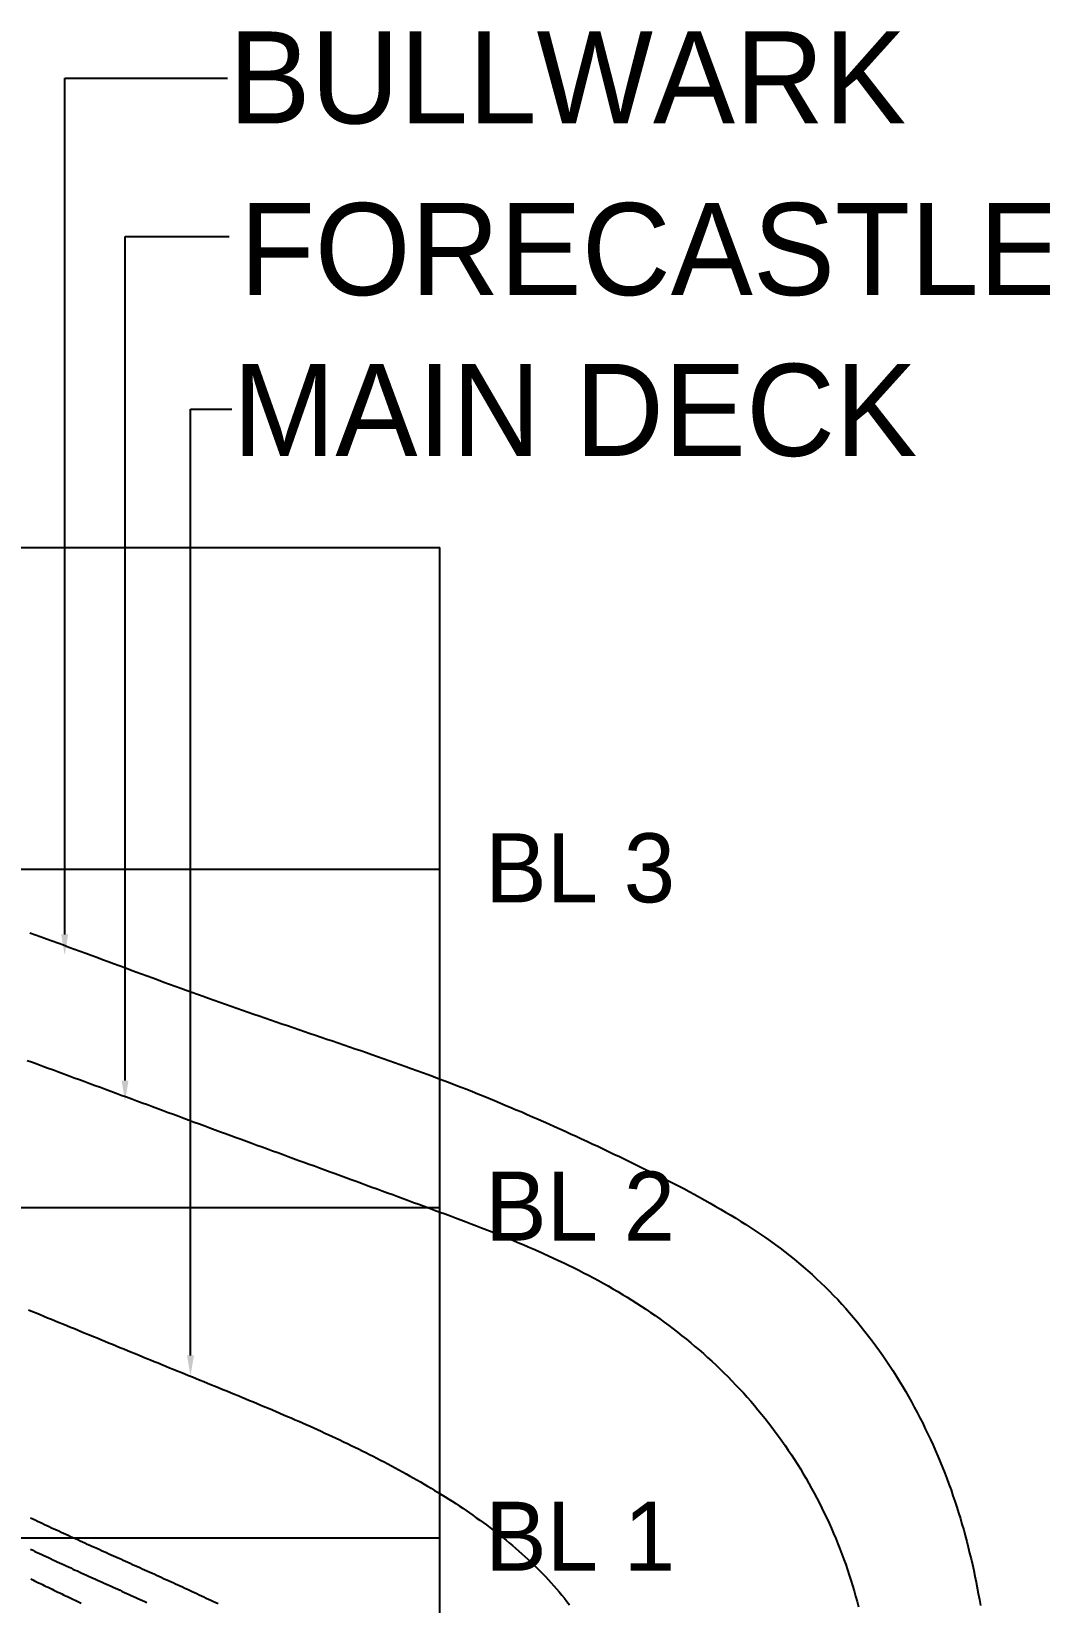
# Model space of a CAD drawing. Extents: x 3 to 181, y 2 to 128.
# Drawn here: x 157.41 to 166.16, y 59.26 to 72.91 of the extents above; entities that cross this region are included whole.
import ezdxf

# ---------------------------------------------------------------- set-up
doc = ezdxf.new("R2010")
doc.units = 0
doc.layers.get('0').update_dxf_attribs({"linetype": 'CONTINUOUS'})

# ---------------------------------------------------------------- blocks, each defined once
blk = doc.blocks.new('*U1018')
blk.add_text('MAIN DECK', height=0.8).set_placement((159.157, 69.221))
blk = doc.blocks.new('*U1019')
blk.add_text('FORECASTLE DECK', height=0.79998).set_placement((159.216, 70.618))
blk = doc.blocks.new('*U1020')
blk.add_text('BULLWARK', height=0.8).set_placement((159.12, 72.109))

msp = doc.modelspace()

# ---------------------------------------------------------------- linework, layer by layer
at = {"linetype": 'BYBLOCK'}
for p, q in [((157.698, 72.502), (159.112, 72.502)), ((158.222, 71.126), (159.126, 71.126)), ((158.79, 69.628), (159.15, 69.628))]:
    msp.add_line(p, q, dxfattribs=at)
for p, q in [((16.439, 68.427), (160.955, 68.427)), ((160.955, 56.957), (160.955, 68.427)), ((160.955, 56.957), (160.955, 68.427)), ((16.439, 65.63), (160.955, 65.63)), ((16.439, 62.692), (160.955, 62.692)), ((16.439, 59.824), (160.955, 59.824))]:
    msp.add_line(p, q)
for points in [[(157.698, 65.064), (157.698, 72.502)], [(158.222, 63.795), (158.222, 71.126)], [(158.79, 61.407), (158.79, 69.628)]]:
    msp.add_lwpolyline(points, dxfattribs=at)
for points in [[(157.396, 65.079, 0), (157.444, 65.061, 0), (157.493, 65.044, 0), (157.541, 65.026, 0), (157.59, 65.008, 0), (157.638, 64.991, 0), (157.687, 64.973, 0), (157.735, 64.955, 0), (157.784, 64.937, 0), (157.832, 64.919, 0), (157.881, 64.901, 0), (157.929, 64.884, 0), (157.978, 64.866, 0), (158.026, 64.848, 0), (158.075, 64.83, 0), (158.123, 64.812, 0), (158.172, 64.794, 0), (158.22, 64.776, 0), (158.268, 64.758, 0), (158.317, 64.74, 0), (158.365, 64.722, 0), (158.414, 64.704, 0), (158.462, 64.686, 0), (158.511, 64.669, 0), (158.559, 64.651, 0), (158.608, 64.633, 0), (158.657, 64.615, 0), (158.705, 64.598, 0), (158.754, 64.58, 0), (158.802, 64.562, 0), (158.851, 64.545, 0), (158.9, 64.527, 0), (158.948, 64.51, 0), (158.997, 64.492, 0), (159.046, 64.475, 0), (159.094, 64.458, 0), (159.143, 64.44, 0), (159.192, 64.423, 0), (159.241, 64.406, 0), (159.29, 64.389, 0), (159.339, 64.372, 0), (159.387, 64.356, 0), (159.436, 64.339, 0), (159.485, 64.322, 0), (159.534, 64.305, 0), (159.583, 64.288, 0), (159.632, 64.272, 0), (159.681, 64.255, 0), (159.73, 64.239, 0), (159.779, 64.222, 0), (159.828, 64.205, 0), (159.877, 64.189, 0), (159.926, 64.172, 0), (159.975, 64.156, 0), (160.024, 64.139, 0), (160.073, 64.122, 0), (160.122, 64.106, 0), (160.171, 64.089, 0), (160.22, 64.072, 0), (160.269, 64.055, 0), (160.318, 64.038, 0), (160.366, 64.022, 0), (160.415, 64.004, 0), (160.464, 63.987, 0), (160.513, 63.97, 0), (160.561, 63.953, 0), (160.61, 63.936, 0), (160.659, 63.918, 0), (160.707, 63.901, 0), (160.756, 63.883, 0), (160.804, 63.865, 0), (160.853, 63.847, 0), (160.901, 63.83, 0), (160.949, 63.811, 0), (160.998, 63.793, 0), (161.046, 63.775, 0), (161.094, 63.756, 0), (161.142, 63.737, 0), (161.19, 63.719, 0), (161.238, 63.7, 0), (161.286, 63.68, 0), (161.333, 63.661, 0), (161.381, 63.642, 0), (161.429, 63.622, 0), (161.476, 63.602, 0), (161.524, 63.582, 0), (161.572, 63.562, 0), (161.619, 63.542, 0), (161.666, 63.522, 0), (161.714, 63.501, 0), (161.761, 63.481, 0), (161.808, 63.46, 0), (161.856, 63.439, 0), (161.903, 63.418, 0), (161.95, 63.397, 0), (161.997, 63.376, 0), (162.044, 63.355, 0), (162.091, 63.333, 0), (162.138, 63.312, 0), (162.185, 63.29, 0), (162.232, 63.268, 0), (162.279, 63.246, 0), (162.326, 63.224, 0), (162.373, 63.202, 0), (162.42, 63.18, 0), (162.467, 63.157, 0), (162.514, 63.135, 0), (162.561, 63.112, 0), (162.608, 63.09, 0), (162.654, 63.067, 0), (162.701, 63.044, 0), (162.748, 63.021, 0), (162.795, 62.998, 0), (162.842, 62.975, 0), (162.888, 62.952, 0), (162.935, 62.928, 0), (162.981, 62.904, 0), (163.027, 62.88, 0), (163.074, 62.856, 0), (163.12, 62.831, 0), (163.165, 62.807, 0), (163.211, 62.782, 0), (163.257, 62.757, 0), (163.302, 62.731, 0), (163.347, 62.705, 0), (163.392, 62.679, 0), (163.437, 62.653, 0), (163.481, 62.626, 0), (163.525, 62.599, 0), (163.569, 62.572, 0), (163.613, 62.544, 0), (163.656, 62.516, 0), (163.7, 62.487, 0), (163.742, 62.458, 0), (163.785, 62.429, 0), (163.827, 62.399, 0), (163.869, 62.369, 0), (163.91, 62.338, 0), (163.951, 62.307, 0), (163.992, 62.275, 0), (164.032, 62.243, 0), (164.072, 62.21, 0), (164.111, 62.177, 0), (164.15, 62.143, 0), (164.189, 62.109, 0), (164.227, 62.074, 0), (164.264, 62.039, 0), (164.301, 62.003, 0), (164.338, 61.966, 0), (164.374, 61.929, 0), (164.41, 61.892, 0), (164.445, 61.854, 0), (164.48, 61.815, 0), (164.514, 61.776, 0), (164.548, 61.737, 0), (164.581, 61.697, 0), (164.614, 61.657, 0), (164.647, 61.616, 0), (164.679, 61.575, 0), (164.71, 61.533, 0), (164.741, 61.491, 0), (164.772, 61.448, 0), (164.802, 61.406, 0), (164.831, 61.362, 0), (164.86, 61.319, 0), (164.889, 61.275, 0), (164.917, 61.23, 0), (164.944, 61.186, 0), (164.972, 61.141, 0), (164.998, 61.096, 0), (165.024, 61.05, 0), (165.05, 61.004, 0), (165.075, 60.958, 0), (165.1, 60.912, 0), (165.124, 60.865, 0), (165.148, 60.818, 0), (165.171, 60.771, 0), (165.194, 60.723, 0), (165.216, 60.676, 0), (165.238, 60.628, 0), (165.259, 60.58, 0), (165.28, 60.532, 0), (165.3, 60.483, 0), (165.32, 60.434, 0), (165.339, 60.386, 0), (165.358, 60.337, 0), (165.376, 60.288, 0), (165.394, 60.239, 0), (165.411, 60.189, 0), (165.428, 60.14, 0), (165.444, 60.09, 0), (165.459, 60.041, 0), (165.475, 59.991, 0), (165.489, 59.941, 0), (165.504, 59.891, 0), (165.517, 59.842, 0), (165.531, 59.791, 0), (165.544, 59.741, 0), (165.556, 59.691, 0), (165.568, 59.641, 0), (165.58, 59.59, 0), (165.591, 59.54, 0), (165.601, 59.49, 0), (165.612, 59.439, 0), (165.622, 59.389, 0), (165.631, 59.338, 0), (165.64, 59.287, 0), (165.649, 59.236, 0)], [(157.373, 63.97, 0), (157.419, 63.954, 0), (157.464, 63.937, 0), (157.509, 63.92, 0), (157.555, 63.904, 0), (157.6, 63.887, 0), (157.645, 63.87, 0), (157.691, 63.854, 0), (157.736, 63.837, 0), (157.781, 63.82, 0), (157.827, 63.804, 0), (157.872, 63.787, 0), (157.917, 63.77, 0), (157.963, 63.753, 0), (158.008, 63.737, 0), (158.053, 63.72, 0), (158.099, 63.703, 0), (158.144, 63.686, 0), (158.189, 63.669, 0), (158.235, 63.653, 0), (158.28, 63.636, 0), (158.325, 63.619, 0), (158.37, 63.602, 0), (158.416, 63.586, 0), (158.461, 63.569, 0), (158.506, 63.552, 0), (158.552, 63.535, 0), (158.597, 63.519, 0), (158.642, 63.502, 0), (158.688, 63.485, 0), (158.733, 63.468, 0), (158.778, 63.452, 0), (158.823, 63.435, 0), (158.869, 63.418, 0), (158.914, 63.401, 0), (158.959, 63.385, 0), (159.005, 63.368, 0), (159.05, 63.351, 0), (159.095, 63.335, 0), (159.141, 63.318, 0), (159.186, 63.301, 0), (159.231, 63.285, 0), (159.277, 63.268, 0), (159.322, 63.252, 0), (159.367, 63.235, 0), (159.412, 63.218, 0), (159.458, 63.202, 0), (159.503, 63.185, 0), (159.548, 63.169, 0), (159.594, 63.152, 0), (159.639, 63.136, 0), (159.685, 63.119, 0), (159.73, 63.102, 0), (159.775, 63.086, 0), (159.821, 63.069, 0), (159.866, 63.053, 0), (159.911, 63.036, 0), (159.957, 63.02, 0), (160.002, 63.003, 0), (160.047, 62.987, 0), (160.093, 62.97, 0), (160.138, 62.953, 0), (160.184, 62.937, 0), (160.229, 62.92, 0), (160.274, 62.904, 0), (160.32, 62.887, 0), (160.365, 62.87, 0), (160.41, 62.854, 0), (160.456, 62.837, 0), (160.501, 62.82, 0), (160.547, 62.804, 0), (160.592, 62.787, 0), (160.638, 62.77, 0), (160.683, 62.754, 0), (160.728, 62.737, 0), (160.774, 62.72, 0), (160.819, 62.703, 0), (160.865, 62.687, 0), (160.91, 62.67, 0), (160.956, 62.653, 0), (161.001, 62.636, 0), (161.047, 62.619, 0), (161.092, 62.602, 0), (161.137, 62.585, 0), (161.183, 62.568, 0), (161.228, 62.55, 0), (161.273, 62.533, 0), (161.318, 62.516, 0), (161.364, 62.498, 0), (161.409, 62.48, 0), (161.454, 62.462, 0), (161.499, 62.444, 0), (161.544, 62.426, 0), (161.588, 62.408, 0), (161.633, 62.389, 0), (161.678, 62.37, 0), (161.722, 62.351, 0), (161.767, 62.332, 0), (161.811, 62.313, 0), (161.855, 62.293, 0), (161.899, 62.273, 0), (161.943, 62.253, 0), (161.987, 62.233, 0), (162.031, 62.212, 0), (162.074, 62.191, 0), (162.117, 62.17, 0), (162.161, 62.148, 0), (162.204, 62.126, 0), (162.246, 62.104, 0), (162.289, 62.081, 0), (162.332, 62.058, 0), (162.374, 62.035, 0), (162.416, 62.011, 0), (162.458, 61.987, 0), (162.5, 61.963, 0), (162.541, 61.938, 0), (162.582, 61.913, 0), (162.623, 61.887, 0), (162.664, 61.861, 0), (162.705, 61.835, 0), (162.745, 61.808, 0), (162.785, 61.781, 0), (162.825, 61.753, 0), (162.865, 61.725, 0), (162.904, 61.696, 0), (162.943, 61.667, 0), (162.982, 61.638, 0), (163.02, 61.609, 0), (163.058, 61.579, 0), (163.096, 61.548, 0), (163.134, 61.517, 0), (163.171, 61.486, 0), (163.208, 61.455, 0), (163.244, 61.423, 0), (163.281, 61.39, 0), (163.316, 61.358, 0), (163.352, 61.325, 0), (163.387, 61.291, 0), (163.422, 61.257, 0), (163.456, 61.223, 0), (163.491, 61.188, 0), (163.524, 61.153, 0), (163.558, 61.118, 0), (163.591, 61.082, 0), (163.623, 61.046, 0), (163.655, 61.01, 0), (163.687, 60.973, 0), (163.718, 60.935, 0), (163.749, 60.898, 0), (163.78, 60.86, 0), (163.81, 60.822, 0), (163.839, 60.783, 0), (163.868, 60.744, 0), (163.897, 60.705, 0), (163.925, 60.665, 0), (163.953, 60.625, 0), (163.981, 60.585, 0), (164.008, 60.544, 0), (164.034, 60.503, 0), (164.06, 60.462, 0), (164.086, 60.421, 0), (164.111, 60.379, 0), (164.135, 60.337, 0), (164.159, 60.295, 0), (164.183, 60.252, 0), (164.206, 60.21, 0), (164.229, 60.167, 0), (164.251, 60.124, 0), (164.273, 60.08, 0), (164.294, 60.037, 0), (164.315, 59.993, 0), (164.335, 59.949, 0), (164.355, 59.905, 0), (164.374, 59.86, 0), (164.393, 59.816, 0), (164.412, 59.771, 0), (164.429, 59.726, 0), (164.447, 59.681, 0), (164.463, 59.636, 0), (164.48, 59.591, 0), (164.495, 59.545, 0), (164.51, 59.499, 0), (164.525, 59.454, 0), (164.539, 59.408, 0), (164.553, 59.362, 0), (164.566, 59.316, 0), (164.579, 59.27, 0), (164.592, 59.223, 0)], [(157.385, 61.803, 0), (157.418, 61.789, 0), (157.451, 61.776, 0), (157.484, 61.762, 0), (157.517, 61.748, 0), (157.55, 61.735, 0), (157.583, 61.721, 0), (157.616, 61.708, 0), (157.649, 61.694, 0), (157.682, 61.681, 0), (157.716, 61.667, 0), (157.749, 61.654, 0), (157.782, 61.64, 0), (157.815, 61.627, 0), (157.848, 61.613, 0), (157.881, 61.599, 0), (157.914, 61.586, 0), (157.947, 61.572, 0), (157.98, 61.559, 0), (158.013, 61.545, 0), (158.046, 61.532, 0), (158.079, 61.518, 0), (158.112, 61.505, 0), (158.145, 61.491, 0), (158.178, 61.477, 0), (158.211, 61.464, 0), (158.244, 61.45, 0), (158.278, 61.437, 0), (158.311, 61.423, 0), (158.344, 61.41, 0), (158.377, 61.396, 0), (158.41, 61.382, 0), (158.443, 61.369, 0), (158.476, 61.355, 0), (158.509, 61.342, 0), (158.542, 61.328, 0), (158.575, 61.315, 0), (158.608, 61.301, 0), (158.641, 61.288, 0), (158.674, 61.274, 0), (158.707, 61.261, 0), (158.741, 61.247, 0), (158.774, 61.234, 0), (158.807, 61.22, 0), (158.84, 61.207, 0), (158.873, 61.193, 0), (158.906, 61.18, 0), (158.939, 61.166, 0), (158.972, 61.153, 0), (159.005, 61.139, 0), (159.038, 61.126, 0), (159.072, 61.112, 0), (159.105, 61.099, 0), (159.138, 61.085, 0), (159.171, 61.072, 0), (159.204, 61.058, 0), (159.237, 61.044, 0), (159.27, 61.031, 0), (159.303, 61.017, 0), (159.336, 61.003, 0), (159.369, 60.99, 0), (159.402, 60.976, 0), (159.435, 60.962, 0), (159.468, 60.948, 0), (159.501, 60.934, 0), (159.533, 60.92, 0), (159.566, 60.906, 0), (159.599, 60.892, 0), (159.632, 60.878, 0), (159.665, 60.864, 0), (159.698, 60.849, 0), (159.73, 60.835, 0), (159.763, 60.821, 0), (159.796, 60.806, 0), (159.828, 60.792, 0), (159.861, 60.777, 0), (159.893, 60.763, 0), (159.926, 60.748, 0), (159.958, 60.733, 0), (159.991, 60.718, 0), (160.023, 60.703, 0), (160.056, 60.688, 0), (160.088, 60.673, 0), (160.12, 60.657, 0), (160.153, 60.642, 0), (160.185, 60.626, 0), (160.217, 60.611, 0), (160.249, 60.595, 0), (160.281, 60.579, 0), (160.313, 60.563, 0), (160.345, 60.547, 0), (160.377, 60.531, 0), (160.409, 60.515, 0), (160.441, 60.498, 0), (160.472, 60.482, 0), (160.504, 60.465, 0), (160.536, 60.448, 0), (160.567, 60.431, 0), (160.599, 60.414, 0), (160.63, 60.397, 0), (160.662, 60.38, 0), (160.693, 60.362, 0), (160.724, 60.344, 0), (160.755, 60.327, 0), (160.787, 60.309, 0), (160.818, 60.29, 0), (160.849, 60.272, 0), (160.879, 60.254, 0), (160.91, 60.235, 0), (160.941, 60.216, 0), (160.972, 60.197, 0), (161.002, 60.178, 0), (161.033, 60.159, 0), (161.063, 60.14, 0), (161.093, 60.12, 0), (161.124, 60.1, 0), (161.154, 60.08, 0), (161.183, 60.06, 0), (161.213, 60.04, 0), (161.243, 60.019, 0), (161.272, 59.998, 0), (161.302, 59.977, 0), (161.331, 59.956, 0), (161.36, 59.935, 0), (161.389, 59.913, 0), (161.417, 59.891, 0), (161.446, 59.869, 0), (161.474, 59.847, 0), (161.502, 59.825, 0), (161.53, 59.802, 0), (161.558, 59.779, 0), (161.585, 59.756, 0), (161.612, 59.733, 0), (161.639, 59.709, 0), (161.666, 59.685, 0), (161.693, 59.661, 0), (161.719, 59.637, 0), (161.745, 59.613, 0), (161.771, 59.588, 0), (161.797, 59.563, 0), (161.822, 59.538, 0), (161.847, 59.512, 0), (161.872, 59.486, 0), (161.896, 59.46, 0), (161.92, 59.434, 0), (161.944, 59.407, 0), (161.968, 59.38, 0), (161.991, 59.353, 0), (162.014, 59.326, 0), (162.037, 59.298, 0), (162.059, 59.27, 0), (162.081, 59.242, 0)], [(157.4, 59.998, 0), (157.42, 59.989, 0), (157.441, 59.979, 0), (157.461, 59.969, 0), (157.482, 59.96, 0), (157.502, 59.95, 0), (157.523, 59.94, 0), (157.543, 59.931, 0), (157.564, 59.921, 0), (157.584, 59.911, 0), (157.605, 59.902, 0), (157.626, 59.892, 0), (157.646, 59.883, 0), (157.667, 59.873, 0), (157.687, 59.864, 0), (157.708, 59.854, 0), (157.729, 59.845, 0), (157.749, 59.835, 0), (157.77, 59.826, 0), (157.791, 59.816, 0), (157.811, 59.807, 0), (157.832, 59.797, 0), (157.853, 59.788, 0), (157.873, 59.779, 0), (157.894, 59.769, 0), (157.915, 59.76, 0), (157.935, 59.751, 0), (157.956, 59.741, 0), (157.977, 59.732, 0), (157.997, 59.723, 0), (158.018, 59.713, 0), (158.039, 59.704, 0), (158.06, 59.695, 0), (158.08, 59.685, 0), (158.101, 59.676, 0), (158.122, 59.667, 0), (158.142, 59.657, 0), (158.163, 59.648, 0), (158.184, 59.639, 0), (158.205, 59.63, 0), (158.225, 59.62, 0), (158.246, 59.611, 0), (158.267, 59.602, 0), (158.287, 59.592, 0), (158.308, 59.583, 0), (158.329, 59.574, 0), (158.35, 59.565, 0), (158.37, 59.555, 0), (158.391, 59.546, 0), (158.412, 59.537, 0), (158.432, 59.527, 0), (158.453, 59.518, 0), (158.474, 59.509, 0), (158.494, 59.499, 0), (158.515, 59.49, 0), (158.536, 59.481, 0), (158.557, 59.471, 0), (158.577, 59.462, 0), (158.598, 59.453, 0), (158.618, 59.443, 0), (158.639, 59.434, 0), (158.66, 59.424, 0), (158.68, 59.415, 0), (158.701, 59.405, 0), (158.722, 59.396, 0), (158.742, 59.386, 0), (158.763, 59.377, 0), (158.783, 59.367, 0), (158.804, 59.358, 0), (158.825, 59.348, 0), (158.845, 59.339, 0), (158.866, 59.329, 0), (158.886, 59.32, 0), (158.907, 59.31, 0), (158.927, 59.3, 0), (158.948, 59.291, 0), (158.968, 59.281, 0), (158.989, 59.271, 0), (159.009, 59.262, 0), (159.03, 59.252, 0)], [(157.401, 59.724, 0), (157.42, 59.715, 0), (157.44, 59.705, 0), (157.459, 59.696, 0), (157.478, 59.687, 0), (157.498, 59.678, 0), (157.517, 59.669, 0), (157.536, 59.66, 0), (157.556, 59.651, 0), (157.575, 59.642, 0), (157.595, 59.633, 0), (157.614, 59.623, 0), (157.633, 59.614, 0), (157.653, 59.606, 0), (157.672, 59.597, 0), (157.692, 59.588, 0), (157.711, 59.579, 0), (157.731, 59.57, 0), (157.75, 59.561, 0), (157.769, 59.552, 0), (157.789, 59.543, 0), (157.808, 59.535, 0), (157.828, 59.526, 0), (157.847, 59.517, 0), (157.867, 59.508, 0), (157.886, 59.499, 0), (157.906, 59.49, 0), (157.925, 59.481, 0), (157.945, 59.473, 0), (157.964, 59.464, 0), (157.984, 59.455, 0), (158.003, 59.446, 0), (158.023, 59.438, 0), (158.042, 59.429, 0), (158.062, 59.42, 0), (158.081, 59.411, 0), (158.101, 59.402, 0), (158.12, 59.394, 0), (158.14, 59.385, 0), (158.159, 59.376, 0), (158.179, 59.367, 0), (158.198, 59.358, 0), (158.218, 59.349, 0), (158.237, 59.34, 0), (158.257, 59.332, 0), (158.276, 59.323, 0), (158.295, 59.314, 0), (158.315, 59.305, 0), (158.334, 59.296, 0), (158.354, 59.287, 0), (158.373, 59.278, 0), (158.393, 59.269, 0), (158.412, 59.26, 0)], [(157.404, 59.466, 0), (157.421, 59.458, 0), (157.437, 59.45, 0), (157.454, 59.441, 0), (157.471, 59.433, 0), (157.488, 59.425, 0), (157.504, 59.417, 0), (157.521, 59.409, 0), (157.538, 59.401, 0), (157.555, 59.393, 0), (157.571, 59.385, 0), (157.588, 59.377, 0), (157.605, 59.369, 0), (157.622, 59.361, 0), (157.639, 59.352, 0), (157.655, 59.344, 0), (157.672, 59.336, 0), (157.689, 59.328, 0), (157.706, 59.32, 0), (157.723, 59.312, 0), (157.739, 59.304, 0), (157.756, 59.296, 0), (157.773, 59.288, 0), (157.79, 59.28, 0), (157.806, 59.272, 0), (157.823, 59.264, 0), (157.84, 59.256, 0)]]:
    msp.add_polyline3d(points)
for points in [[(157.728, 65.064), (157.698, 64.884), (157.668, 65.064)], [(158.252, 63.795), (158.222, 63.615), (158.192, 63.795)], [(158.82, 61.407), (158.79, 61.227), (158.76, 61.407)]]:
    msp.add_solid(points)

# ---------------------------------------------------------------- block references
for name in ['*U1020', '*U1019', '*U1018']:
    msp.add_blockref(name, (0, 0))

# ---------------------------------------------------------------- texts
for s, p in [('BL 3', (161.348, 65.343)), ('BL 2', (161.348, 62.405)), ('BL 1', (161.348, 59.537))]:
    msp.add_text(s, height=0.6).set_placement(p)

doc.saveas('drawing.dxf')
